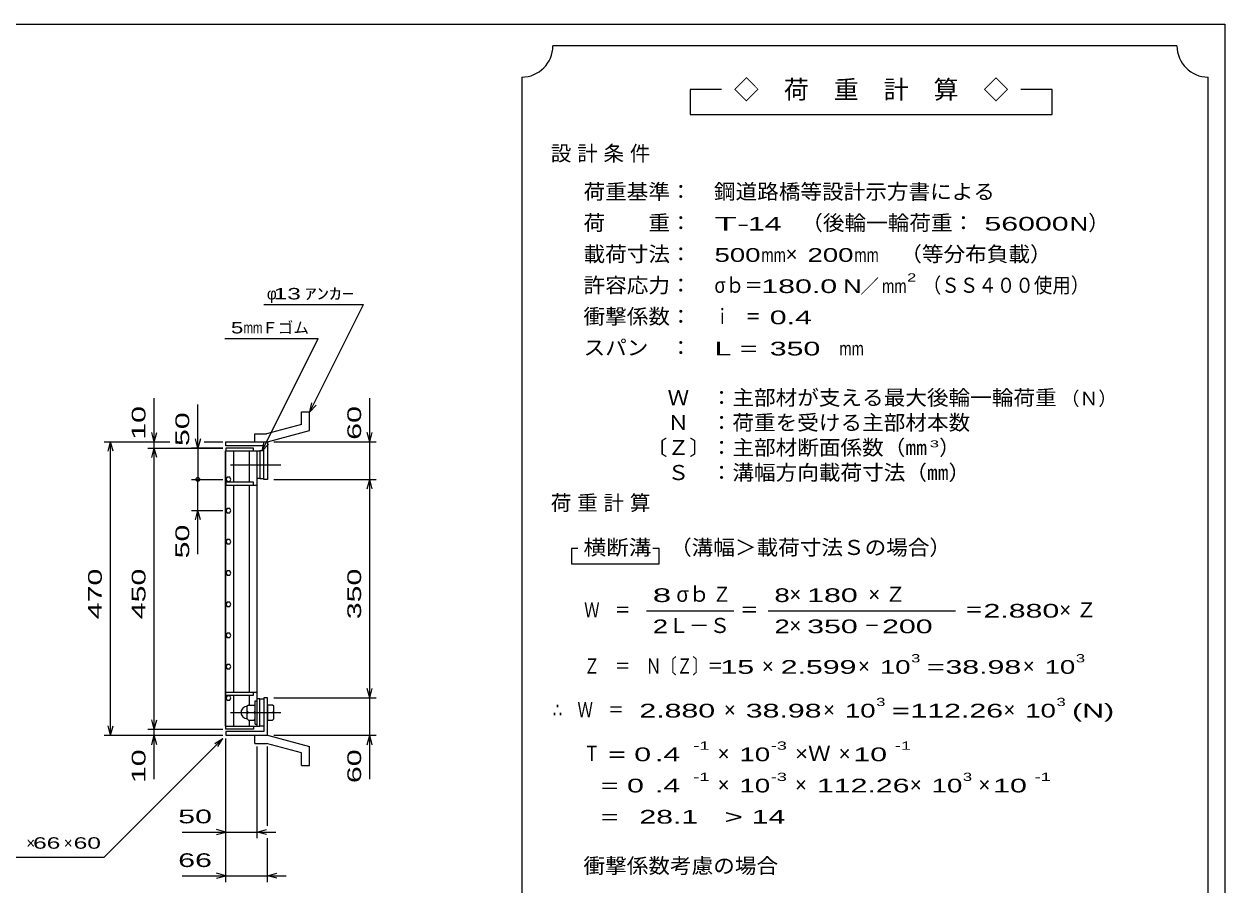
# Model space of a CAD drawing. Units: millimetres, scale not verified. Extents: x -1820 to 1731, y -1282 to 1054.
# Drawn here: x -194 to 1731, y -326 to 1054 of the extents above; entities that cross this region are included whole.
import ezdxf
from ezdxf.enums import TextEntityAlignment as Align

# ---------------------------------------------------------------- set-up
doc = ezdxf.new("R2010")
doc.units = ezdxf.units.MM
doc.header["$LTSCALE"] = 10
doc.linetypes.add('CHAIN', pattern=[18.5, 12, -1.5, 3.5, -1.5])
for name, color, linetype, lineweight in [('0_2', 150, 'Continuous', 25), ('16', 3, 'Continuous', 25), ('19', 6, 'Continuous', 25), ('22', 4, 'Continuous', 25), ('24', 2, 'Continuous', 25)]:
    doc.layers.add(name, color=color, linetype=linetype, lineweight=lineweight)
doc.styles.add('ベクトル', font='')
doc.styles.get('ベクトル').set_extended_font_data('ベクトル')

msp = doc.modelspace()

# ---------------------------------------------------------------- linework, layer by layer
at = {"layer": '0_2'}
for p, q in [((-1729, 1053.5), (1731, 1053.5)), ((1731, 1053.5), (1731, -1146.5))]:
    msp.add_line(p, q, dxfattribs=at)
at = {"layer": '16'}
for p, q in [((129.3, -71.5), (129.3, 369.5)), ((129.3, 369.5), (130, 369.5)), ((174, 374), (130, 374)), ((130, 374), (130, 369.5)), ((130, 369.5), (174, 369.5)), ((130, -71.5), (130, 369.5)), ((130, 369.5), (180, 369.5)), ((142.5, 319.5), (142.5, 369.5)), ((167.5, 319.5), (167.5, 369.5)), ((174, 369.5), (174, 374)), ((180, -71.5), (180, 369.5)), ((180, 369.5), (184.5, 369.5)), ((184.5, 369.5), (184.5, 325.5)), ((190.5, 369.5), (184.5, 369.5)), ((190.5, 325.5), (190.5, 369.5)), ((131.98, 327.45), (130, 323.97)), ((135.98, 327.48), (131.98, 327.45)), ((138, 324), (135.98, 327.48)), ((130, 323.97), (132.02, 320.52)), ((130, 319.5), (130, 315)), ((174, 319.5), (130, 319.5)), ((130, 315), (180, 315)), ((132.02, 320.52), (136.02, 320.55)), ((136.02, 320.55), (138, 324.03)), ((142.5, -17), (142.5, 315)), ((167.5, -17), (167.5, 315)), ((174, 315), (174, 319.5)), ((184.5, 325.5), (180, 325.5)), ((184.5, 325.5), (190.5, 325.5)), ((131.98, 277.45), (130, 273.97)), ((130, 273.97), (132.02, 270.52)), ((135.98, 277.48), (131.98, 277.45)), ((132.02, 270.52), (136.02, 270.55)), ((138, 274), (135.98, 277.48)), ((136.02, 270.55), (138, 274.03)), ((131.98, 227.45), (130, 223.97)), ((130, 223.97), (132.02, 220.52)), ((135.98, 227.48), (131.98, 227.45)), ((132.02, 220.52), (136.02, 220.55)), ((138, 224), (135.98, 227.48)), ((136.02, 220.55), (138, 224.03)), ((131.98, 177.45), (130, 173.97)), ((130, 173.97), (132.02, 170.52)), ((135.98, 177.48), (131.98, 177.45)), ((138, 174), (135.98, 177.48)), ((136.02, 170.55), (138, 174.03)), ((132.02, 170.52), (136.02, 170.55)), ((131.98, 127.45), (130, 123.97)), ((130, 123.97), (132.02, 120.52)), ((135.98, 127.48), (131.98, 127.45)), ((132.02, 120.52), (136.02, 120.55)), ((138, 124), (135.98, 127.48)), ((136.02, 120.55), (138, 124.03)), ((131.98, 77.45), (130, 73.97)), ((135.98, 77.48), (131.98, 77.45)), ((138, 74), (135.98, 77.48)), ((130, 73.97), (132.02, 70.52)), ((132.02, 70.52), (136.02, 70.55)), ((136.02, 70.55), (138, 74.03)), ((131.98, 27.45), (130, 23.97)), ((130, 23.97), (132.02, 20.52)), ((135.98, 27.48), (131.98, 27.45)), ((132.02, 20.52), (136.02, 20.55)), ((138, 24), (135.98, 27.48)), ((136.02, 20.55), (138, 24.03)), ((130, -21.5), (130, -17)), ((130, -17), (180, -17)), ((174, -21.5), (174, -17)), ((130, -21.5), (174, -21.5)), ((131.98, -22.55), (130, -26.03)), ((130, -26.03), (132.02, -29.48)), ((135.98, -22.52), (131.98, -22.55)), ((132.02, -29.48), (136.02, -29.45)), ((138, -26), (135.98, -22.52)), ((136.02, -29.45), (138, -25.97)), ((142.5, -71.5), (142.5, -21.5)), ((166, -37.5), (164, -39.5)), ((166, -37.5), (175, -37.5)), ((167.5, -36.5), (167.5, -21.5)), ((177, -39.5), (175, -37.5)), ((177, -68), (177, -31)), ((177, -31), (180, -31)), ((184.5, -27.5), (180, -27.5)), ((180, -68), (180, -31)), ((184.5, -71.5), (184.5, -27.5)), ((184.5, -27.5), (190.5, -27.5)), ((190.5, -27.5), (190.5, -71.5)), ((164, -59.5), (164, -39.5)), ((166, -49.5), (164, -47.5)), ((166, -49.5), (164, -51.5)), ((166, -49.5), (175, -49.5)), ((175, -49.5), (177, -47.5)), ((177, -51.5), (175, -49.5)), ((129.3, -71.5), (130, -71.5)), ((130, -71.5), (174, -71.5)), ((130, -76), (130, -71.5)), ((130, -71.5), (180, -71.5)), ((174, -76), (130, -76)), ((164, -59.5), (166, -61.5)), ((166, -61.5), (175, -61.5)), ((167.5, -71.5), (167.5, -62.5)), ((174, -71.5), (174, -76)), ((175, -61.5), (177, -59.5)), ((177, -68), (180, -68)), ((180, -71.5), (184.5, -71.5)), ((190.5, -71.5), (184.5, -71.5))]:
    msp.add_line(p, q, dxfattribs=at)
at = {"layer": '16', "linetype": 'CHAIN'}
for p, q in [((137, 347.5), (218, 347.5)), ((137, -49.5), (218, -49.5))]:
    msp.add_line(p, q, dxfattribs=at)
at = {"layer": '16'}
msp.add_arc((164, -49.5), 10, 90, 270, dxfattribs=at)
at = {"layer": '19'}
for p, q in [((251.11, 432.12), (264.11, 432.12)), ((251.11, 412.1), (251.11, 432.12)), ((264.11, 402.12), (264.11, 432.12)), ((251.11, 412.1), (194.78, 397.01)), ((176.49, 397.01), (194.78, 397.01)), ((176.49, 384.01), (176.49, 397.01)), ((196.5, 384), (264.11, 402.12)), ((130, 378), (130, 384)), ((130, 384), (196.5, 384)), ((190.5, 378), (130, 378)), ((176.5, 384), (196.5, 384)), ((190.5, 324), (190.5, 378)), ((196.5, 384), (196.5, 324)), ((196.5, 324), (190.5, 324)), ((196.5, -26), (190.5, -26)), ((190.5, -26), (190.5, -80)), ((196.5, -86), (196.5, -26)), ((204.5, -37.5), (196.5, -37.5)), ((196.5, -37.5), (196.5, -61.5)), ((206.5, -39.5), (204.5, -37.5)), ((196.5, -49.5), (204.5, -49.5)), ((206.5, -47.5), (204.5, -49.5)), ((204.5, -49.5), (206.5, -51.5)), ((206.5, -59.5), (206.5, -39.5)), ((196.5, -61.5), (204.5, -61.5)), ((204.5, -61.5), (206.5, -59.5)), ((130, -80), (130, -86)), ((190.5, -80), (130, -80)), ((130, -86), (196.5, -86)), ((176.49, -99.01), (176.49, -86.01)), ((176.5, -86), (196.5, -86)), ((196.5, -86), (264.11, -104.12)), ((176.49, -99.01), (194.78, -99.01)), ((251.11, -114.1), (194.78, -99.01)), ((251.11, -134.12), (251.11, -114.1)), ((264.11, -134.12), (264.11, -104.12)), ((251.11, -134.12), (264.11, -134.12))]:
    msp.add_line(p, q, dxfattribs=at)
at = {"layer": '22'}
for p, q in [((190.5, 604), (350.5, 604)), ((264.5, 432), (350.5, 604)), ((128, 549.5), (278, 549.5)), ((188, 369.5), (278, 549.5)), ((15, 384), (15, 454)), ((85, 374), (85, 444)), ((264.5, 432), (267.5, 446.6)), ((264.5, 432), (274.5, 443)), ((360.5, 384), (360.5, 454)), ((15, 384), (11, 399)), ((15, 384), (19, 399)), ((85, 374), (81, 389)), ((89, 389), (85, 374)), ((360.5, 384), (356.5, 399)), ((360.5, 384), (364.5, 399)), ((-65, 384), (40, 384)), ((-59, 369), (-55, 384)), ((-51, 369), (-55, 384)), ((-55, -86), (-55, 384)), ((5, 384), (40, 384)), ((5, 374), (125, 374)), ((11, 359), (15, 374)), ((15, 374), (15, 384)), ((19, 359), (15, 374)), ((15, -76), (15, 374)), ((125, 374), (75, 374)), ((85, 374), (85, 324)), ((95, 384), (125, 384)), ((95, 384), (125, 384)), ((188, 369.5), (191, 384.1)), ((188, 369.5), (198, 380.5)), ((206.5, 384), (370.5, 384)), ((360.5, 324), (360.5, 384)), ((75, 324), (125, 324)), ((85, 274), (85, 324)), ((206.5, 324), (370.5, 324)), ((356.5, 309), (360.5, 324)), ((364.5, 309), (360.5, 324)), ((360.5, -26), (360.5, 324)), ((75, 274), (125, 274)), ((81, 259), (85, 274)), ((89, 259), (85, 274)), ((85, 204), (85, 274)), ((360.5, -26), (356.5, -11)), ((360.5, -26), (364.5, -11)), ((206.5, -26), (370.5, -26)), ((360.5, -86), (360.5, -26)), ((-55, -86), (-59, -71)), ((-55, -86), (-51, -71)), ((5, -76), (125, -76)), ((15, -76), (11, -61)), ((15, -76), (19, -61)), ((15, -86), (15, -76)), ((-65, -86), (125, -86)), ((-65, -281), (125, -91)), ((5, -86), (125, -86)), ((11, -101), (15, -86)), ((19, -101), (15, -86)), ((15, -156), (15, -86)), ((112, -99), (125, -91)), ((117, -104), (125, -91)), ((130, -251), (130, -91)), ((130, -321), (130, -91)), ((206.5, -86), (370.5, -86)), ((356.5, -101), (360.5, -86)), ((364.5, -101), (360.5, -86)), ((360.5, -156), (360.5, -86)), ((180, -251), (180, -104)), ((196.5, -231), (196.5, -104)), ((60, -241), (130, -241)), ((130, -241), (115, -237)), ((115, -245), (130, -241)), ((130, -241), (180, -241)), ((180, -241), (195, -237)), ((195, -245), (180, -241)), ((180, -241), (210, -241)), ((196.5, -321), (196.5, -251)), ((-265, -281), (-65, -281)), ((130, -311), (115, -307)), ((196.5, -311), (211.5, -307)), ((60, -311), (130, -311)), ((115, -315), (130, -311)), ((130, -311), (196.5, -311)), ((211.5, -315), (196.5, -311)), ((196.5, -311), (226.5, -311))]:
    msp.add_line(p, q, dxfattribs=at)
msp.add_circle((85, 324), 3, dxfattribs=at)
at = {"layer": '24', "color": 4}
for p, q in [((1654, 1018.5), (654, 1018.5)), ((604, 968.5), (604, -581.5)), ((1704, -581.5), (1704, 968.5)), ((924, 948.5), (874, 948.5)), ((874, 948.5), (874, 908.5)), ((1454, 948.5), (1404, 948.5)), ((1454, 908.5), (1454, 948.5)), ((874, 908.5), (1454, 908.5)), ((694, 213.5), (684, 213.5)), ((684, 213.5), (684, 188.5)), ((824, 213.5), (814, 213.5)), ((824, 188.5), (824, 213.5)), ((684, 188.5), (824, 188.5)), ((804, 113.5), (944, 113.5)), ((999, 113.5), (1299, 113.5))]:
    msp.add_line(p, q, dxfattribs=at)
for centre, start, end in [((604, 1018.5), 270, 0), ((1704, 1018.5), 180, 270)]:
    msp.add_arc(centre, 50, start, end, dxfattribs=at)

# ---------------------------------------------------------------- texts
at = {"layer": '22', "color": 2, "style": 'ベクトル'}
for s, p in [('φ', (195.5, 621.5)), ('Ｆゴム', (188, 567)), ('×', (-190, -258.5)), ('×', (-130, -258.5))]:
    msp.add_text(s, height=18.33, dxfattribs=at).set_placement(p, align=Align.MIDDLE_LEFT)
for s, height, width, p in [(' 13 ', 18.33, 1.6, (195.5, 621.5)), ('ｱﾝｶｰ', 18.33, 1.6, (255.5, 621.5)), ('5', 18.33, 1.45, (138, 567)), ('mm', 18.33, 0.75, (158, 567)), (' 50 ', 21.99, 1.65, (40, -216)), (' 66 ', 18.33, 1.6, (-190, -258.5)), (' 60 ', 18.33, 1.6, (-125, -258.5)), (' 66 ', 21.99, 1.65, (40, -286))]:
    msp.add_text(s, height=height, dxfattribs=dict(at, width=width)).set_placement(p, align=Align.MIDDLE_LEFT)
at = {"layer": '22', "color": 2, "style": 'ベクトル', "width": 1.65}
for s, p in [(' 10 ', (-10, 374)), (' 50 ', (60, 364)), (' 60 ', (335.5, 374)), (' 50 ', (60, 184)), (' 470 ', (-80, 86.5)), (' 450 ', (-10, 86.5)), (' 350 ', (335.5, 86.5)), (' 10 ', (-10, -176)), (' 60 ', (335.5, -176))]:
    msp.add_text(s, height=21.99, rotation=90, dxfattribs=at).set_placement(p, align=Align.MIDDLE_LEFT)
at = {"layer": '24', "style": 'ベクトル'}
for s, height, p in [('◇\u3000荷\u3000重\u3000計\u3000算\u3000◇', 29.33, (944, 948.5)), ('）', 24.19, (1512, 735)), ('×', 24.19, (1027, 685)), ('／', 21.99, (1146.5, 633.5)), ('（Ｎ）', 21.99, (1468, 453.5)), ('）', 24.19, (1273, 375)), ('σｂ', 24.19, (852, 140)), ('×', 24.19, (1033, 140)), ('Ｌ－Ｓ', 24.19, (839, 90)), ('×', 24.19, (1033, 90)), ('×', 24.19, (989, 25)), ('×', 24.19, (1143, 25)), ('×', 24.19, (1407, 25)), ('×', 24.19, (928, -45)), ('×', 24.19, (1087, -45)), ('×', 24.19, (1376, -45)), ('×', 24.19, (918, -115)), ('×', 24.19, (1112, -115)), ('×', 24.19, (918, -165)), ('×', 24.19, (1042, -165)), ('×', 24.19, (1226, -165)), ('×', 24.19, (1336, -165))]:
    msp.add_text(s, height=height, dxfattribs=at).set_placement(p, align=Align.MIDDLE_LEFT)
for s, height, width, p in [('荷重基準：\u3000', 24.19, 1.05, (703, 785)), ('鋼道路橋等設計示方書による', 24.19, 1.05, (912, 785)), ('荷\u3000\u3000重：\u3000', 24.19, 1.05, (703, 735)), ('（後輪一輪荷重：', 24.19, 1.05, (1052, 735)), ('T-', 21.99, 2, (913, 733.5)), (' 14 ', 21.99, 1.65, (953, 733.5)), (' 56000', 21.99, 1.65, (1332, 733.5)), ('N', 21.99, 1.4, (1482, 733.5)), ('載荷寸法：\u3000', 24.19, 1.05, (703, 685)), ('500', 21.99, 1.5, (913, 683.5)), ('200', 21.99, 1.5, (1062, 683.5)), ('\u3000（等分布負載）', 24.19, 1.05, (1176, 685)), ('mm', 21.99, 0.8, (988, 683.5)), ('mm', 21.99, 0.8, (1137, 683.5)), ('許容応力：\u3000', 24.19, 1.05, (703, 635)), ('σｂ＝', 24.19, 0.9, (913, 635)), ('180.0', 21.99, 1.65, (988, 633.5)), ('N', 21.99, 1.4, (1119, 633.5)), ('mm', 21.99, 0.8, (1181.5, 633.5)), ('2', 13.2, 1.5, (1221.5, 647.5)), ('（ＳＳ４００使用）', 24.19, 0.9, (1246.5, 635)), ('衝撃係数：\u3000', 24.19, 1.05, (703, 585)), ('ｉ\u3000＝', 24.19, 0.75, (913, 585)), (' 0.4', 21.99, 1.65, (988, 583.5)), ('スパン\u3000：\u3000', 24.19, 1.05, (703, 535)), ('L =', 21.99, 1.65, (913, 533.5)), (' 350 ', 21.99, 1.65, (988, 533.5)), ('mm', 21.99, 0.8, (1113, 533.5)), ('\u3000Ｗ\u3000：主部材が支える最大後輪一輪荷重', 24.19, 1.05, (803, 455)), ('\u3000Ｎ\u3000：荷重を受ける主部材本数', 24.19, 1.05, (803, 415)), ('〔Ｚ〕：主部材断面係数（㎜', 24.19, 1.05, (803, 375)), ('3', 11, 1.8, (1258, 381)), ('\u3000Ｓ\u3000：溝幅方向載荷寸法（㎜）', 24.19, 1.05, (803, 335)), ('\u3000（溝幅＞載荷寸法Ｓの場合）', 24.19, 1.05, (807, 215)), ('横断溝', 24.19, 1.1, (703, 215)), ('8', 21.99, 1.8, (814, 138.5)), ('Ｚ', 24.19, 0.9, (910, 140)), ('8', 21.99, 1.5, (1009, 138.5)), (' 180 ', 21.99, 1.65, (1048, 138.5)), ('Ｗ\u3000＝', 24.19, 0.75, (704, 115)), ('＝', 24.19, 0.9, (954, 115)), ('＝', 24.19, 0.9, (1314, 115)), ('2.880', 21.99, 1.65, (1344, 113.5)), ('2', 21.99, 1.5, (814, 88.5)), ('2', 21.99, 1.5, (1009, 88.5)), (' 350 ', 21.99, 1.65, (1048, 88.5)), (' 200 ', 21.99, 1.65, (1168, 88.5)), ('－', 24.19, 0.75, (1153, 90)), ('Ｚ\u3000＝\u3000Ｎ〔Ｚ〕＝', 24.19, 0.75, (704, 25)), ('3', 13.2, 1.5, (1228, 37.5)), ('3', 13.2, 1.5, (1492, 37.5)), (' 15 ', 21.99, 1.65, (909, 23.5)), ('2.599', 21.99, 1.65, (1019, 23.5)), ('10', 21.99, 1.5, (1178, 23.5)), ('=', 21.99, 1.7, (1253, 23.5)), ('38.98', 21.99, 1.65, (1283, 23.5)), ('10', 21.99, 1.5, (1442, 23.5)), ('∴\u3000Ｗ\u3000＝', 24.19, 0.75, (654, -45)), (' 2.880', 21.99, 1.65, (779, -46.5)), ('38.98', 21.99, 1.65, (963, -46.5)), ('10', 21.99, 1.5, (1122, -46.5)), ('3', 13.2, 1.5, (1172, -32.5)), ('112.26', 21.99, 1.65, (1227, -46.5)), ('10', 21.99, 1.5, (1411, -46.5)), ('3', 13.2, 1.5, (1461, -32.5)), ('(N)', 21.99, 1.65, (1486, -46.5)), ('=', 21.99, 1.7, (1197, -46.5)), ('-1', 13.2, 1.65, (879, -102.5)), ('-3', 13.2, 1.65, (1003, -102.5)), ('-1', 13.2, 1.65, (1202, -102.5)), ('Ｔ', 24.19, 0.75, (704, -115)), (' = 0', 21.99, 1.65, (729, -116.5)), (' .4 ', 21.99, 1.65, (804, -116.5)), ('10', 21.99, 1.5, (953, -116.5)), ('×Ｗ', 24.19, 1.1, (1042, -115)), (' 10 ', 21.99, 1.65, (1122, -116.5)), ('-1', 13.2, 1.65, (879, -152.5)), ('-3', 13.2, 1.65, (1003, -152.5)), ('3', 13.2, 1.5, (1311, -152.5)), ('-1', 13.2, 1.65, (1426, -152.5)), ('  = 0', 21.99, 1.65, (704, -166.5)), (' .4 ', 21.99, 1.65, (804, -166.5)), ('10', 21.99, 1.5, (953, -166.5)), ('112.26', 21.99, 1.65, (1077, -166.5)), ('10', 21.99, 1.5, (1261, -166.5)), (' 10 ', 21.99, 1.65, (1346, -166.5)), (' 28.1', 21.99, 1.65, (779, -216.5)), ('>', 21.99, 1.7, (929, -216.5)), (' 14 ', 21.99, 1.65, (959, -216.5)), ('  =', 21.99, 1.65, (704, -216.5)), ('衝撃係数考慮の場合', 24.19, 1.05, (703, -295))]:
    msp.add_text(s, height=height, dxfattribs=dict(at, width=width)).set_placement(p, align=Align.MIDDLE_LEFT)
at = {"layer": '24', "char_height": 24.19, "attachment_point": 4, "style": 'ベクトル'}
for s, insert in [('\\T1.28;設計条件', (650.5, 845)), ('\\T1.28;荷重計算', (650.5, 285)), ('\\T1.42;×Ｚ', (1159.5, 140)), ('\\T1.42;×Ｚ', (1465.5, 115))]:
    msp.add_mtext(s, dxfattribs=dict(at, insert=insert))

doc.saveas('drawing.dxf')
